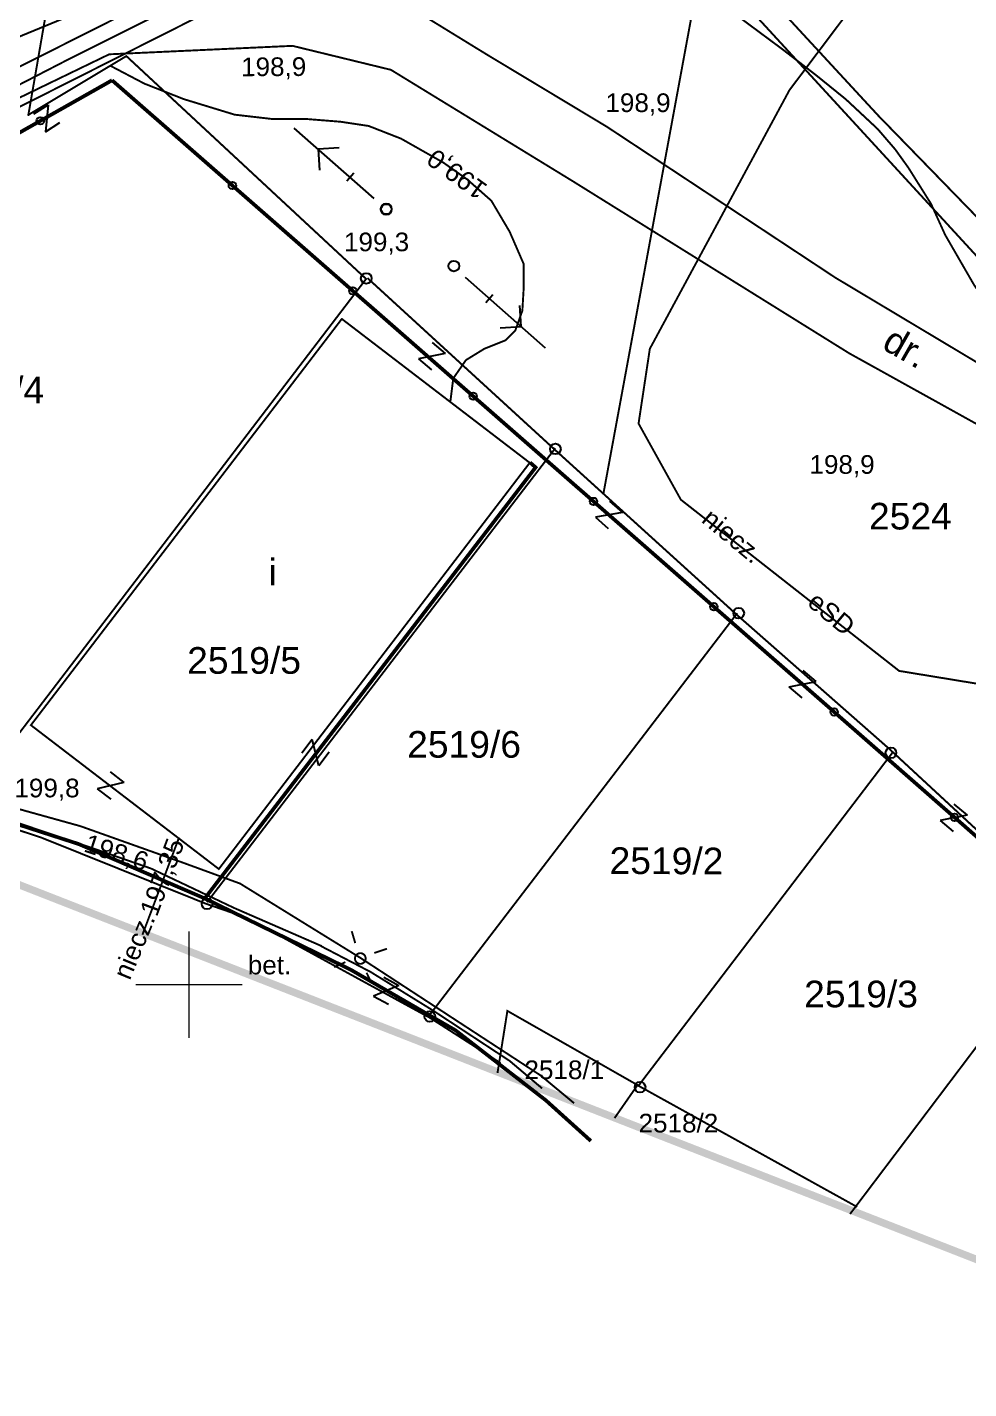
# Model space of a CAD drawing. Extents: x 7572697 to 7573818, y 5546684 to 5547005.
# Drawn here: x 7572742.4 to 7572786.6, y 5546881 to 5546944.9 of the extents above; entities that cross this region are included whole.
import ezdxf
from ezdxf.enums import TextEntityAlignment as Align

# ---------------------------------------------------------------- set-up
doc = ezdxf.new("R2010")
doc.units = 0
doc.header["$MEASUREMENT"] = 0
doc.linetypes.add('1', pattern=[2, 1, -1])
doc.linetypes.add('901', pattern=[0])
doc.styles.add('STYL_ARIAL', font='Arial', dxfattribs={"oblique": 0.1})

# ---------------------------------------------------------------- blocks, each defined once
blk = doc.blocks.new('202')
at = {"color": 0}
blk.add_circle((0, 0), 0.25, dxfattribs=at)
blk.add_circle((0, 0), 0.25, dxfattribs=at)
blk = doc.blocks.new('510')
at = {"color": 0}
blk.add_circle((0, 0), 0.25, dxfattribs=at)
blk.add_circle((0, 0), 0.25, dxfattribs=at)
blk = doc.blocks.new('517')
at = {"color": 0}
for p, q in [((4.25, 0), (3.55, 0.7)), ((0.75, 0), (5.75, 0)), ((2.25, -0.25), (2.25, 0.25)), ((3.55, -0.7), (4.25, 0))]:
    blk.add_line(p, q, dxfattribs=at)
blk = doc.blocks.new('991')
at = {"color": 0}
for p, q in [((-0.4, 0.5), (0.4, 0.5)), ((0.4, 0.5), (-0.4, -0.5)), ((-0.4, -0.5), (0.4, -0.5))]:
    blk.add_line(p, q, dxfattribs=at)

msp = doc.modelspace()

# ---------------------------------------------------------------- linework, layer by layer
at = {"color": 6, "const_width": 0.35}
msp.add_lwpolyline([(7572705, 5547005), (7572708, 5546918), (7572800, 5546882)], dxfattribs=at)
at = {"color": 0}
for points, const_width in [([(7572769.4365, 5546922.988), (7572774.3313, 5546949.5125), (7572777.1094, 5546964.8186), (7572779.4907, 5546978.0478), (7572781.1443, 5546986.9907)], 0.09), ([(7572800.2472, 5546920.1172), (7572793.368, 5546927.3932), (7572787.2165, 5546933.8755), (7572776.8448, 5546945.16), (7572761.8959, 5546961.3922), (7572752.9662, 5546971.0495), (7572746.3516, 5546978.2197), (7572739.6841, 5546959.2623), (7572729.8945, 5546930.9254), (7572722.8169, 5546912.312)], 0.09), ([(7572742.463, 5546940.7452), (7572745.175, 5546956.4218)], 0.09), ([(7572742.4358, 5546940.7679), (7572747.066, 5546943.546), (7572758.3108, 5546933.095), (7572739.1947, 5546908.0654)], 0.09), ([(7572768.4394, 5546941.0523), (7572768.4386, 5546941.0534), (7572768.4378, 5546941.0546), (7572768.4371, 5546941.0558), (7572768.4364, 5546941.057), (7572768.4358, 5546941.0582), (7572768.4352, 5546941.0595), (7572768.4346, 5546941.0608), (7572768.4341, 5546941.0621), (7572768.4337, 5546941.0634), (7572768.4332, 5546941.0647), (7572768.4329, 5546941.0661), (7572768.4326, 5546941.0674), (7572768.4323, 5546941.0688), (7572768.4321, 5546941.0702), (7572768.4319, 5546941.0716), (7572768.4318, 5546941.073), (7572768.4317, 5546941.0744), (7572768.4316, 5546941.0757), (7572768.4317, 5546941.0771), (7572768.4317, 5546941.0785), (7572768.4319, 5546941.0799), (7572768.432, 5546941.0813), (7572768.4322, 5546941.0827), (7572768.4325, 5546941.0841), (7572768.4328, 5546941.0854), (7572768.4332, 5546941.0868), (7572768.4336, 5546941.0881), (7572768.434, 5546941.0894), (7572768.4345, 5546941.0907), (7572768.435, 5546941.092), (7572768.4356, 5546941.0933), (7572768.4363, 5546941.0945), (7572768.4369, 5546941.0958), (7572768.4376, 5546941.097), (7572768.4384, 5546941.0981), (7572768.4392, 5546941.0993), (7572768.44, 5546941.1004), (7572768.4409, 5546941.1015), (7572768.4418, 5546941.1026), (7572768.4428, 5546941.1036), (7572768.4437, 5546941.1046), (7572768.4448, 5546941.1055), (7572768.4458, 5546941.1064), (7572768.4469, 5546941.1073), (7572768.448, 5546941.1082), (7572768.4492, 5546941.109), (7572768.4503, 5546941.1097), (7572768.4515, 5546941.1105), (7572768.4527, 5546941.1111), (7572768.454, 5546941.1118), (7572768.4552, 5546941.1124), (7572768.4565, 5546941.1129), (7572768.4578, 5546941.1134), (7572768.4591, 5546941.1139), (7572768.4605, 5546941.1143), (7572768.4618, 5546941.1147), (7572768.4632, 5546941.115), (7572768.4645, 5546941.1153), (7572768.4659, 5546941.1155), (7572768.4673, 5546941.1157), (7572768.4687, 5546941.1158), (7572768.4701, 5546941.1159), (7572768.4715, 5546941.1159), (7572768.4729, 5546941.1159), (7572768.4743, 5546941.1158), (7572768.4757, 5546941.1157), (7572768.4771, 5546941.1155), (7572768.4784, 5546941.1153), (7572768.4798, 5546941.1151), (7572768.4812, 5546941.1148), (7572768.4825, 5546941.1144), (7572768.4839, 5546941.114), (7572768.4852, 5546941.1135), (7572768.4865, 5546941.113), (7572768.4878, 5546941.1125), (7572768.489, 5546941.1119), (7572768.4903, 5546941.1113), (7572768.4915, 5546941.1106), (7572768.4927, 5546941.1099), (7572768.4939, 5546941.1092), (7572768.495, 5546941.1084), (7572768.4962, 5546941.1075), (7572768.4972, 5546941.1066), (7572768.4983, 5546941.1057), (7572768.4993, 5546941.1048), (7572768.5003, 5546941.1038), (7572768.5013, 5546941.1028), (7572768.5022, 5546941.1017), (7572768.5031, 5546941.1007), (7572768.5039, 5546941.0995), (7572768.5047, 5546941.0984), (7572768.5055, 5546941.0972), (7572768.5062, 5546941.096), (7572768.5069, 5546941.0948), (7572768.5075, 5546941.0936), (7572768.5081, 5546941.0923), (7572768.5087, 5546941.091), (7572768.5092, 5546941.0897), (7572768.5096, 5546941.0884), (7572768.5101, 5546941.0871), (7572768.5104, 5546941.0857), (7572768.5107, 5546941.0844), (7572768.511, 5546941.083), (7572768.5112, 5546941.0816), (7572768.5114, 5546941.0802), (7572768.5115, 5546941.0788), (7572768.5116, 5546941.0775), (7572768.5116, 5546941.0761), (7572768.5116, 5546941.0747), (7572768.5116, 5546941.0733), (7572768.5114, 5546941.0719), (7572768.5113, 5546941.0705), (7572768.5111, 5546941.0691), (7572768.5108, 5546941.0677), (7572768.5105, 5546941.0664), (7572768.5101, 5546941.065), (7572768.5097, 5546941.0637), (7572768.5093, 5546941.0624), (7572768.5088, 5546941.0611), (7572768.5083, 5546941.0598), (7572768.5077, 5546941.0585), (7572768.507, 5546941.0573), (7572768.5064, 5546941.056), (7572768.5057, 5546941.0548), (7572768.5049, 5546941.0537), (7572768.5041, 5546941.0525), (7572768.5033, 5546941.0514), (7572768.5024, 5546941.0503), (7572768.5015, 5546941.0493), (7572768.5005, 5546941.0482), (7572768.4995, 5546941.0472), (7572768.4985, 5546941.0463), (7572768.4975, 5546941.0454), (7572768.4964, 5546941.0445), (7572768.4953, 5546941.0436), (7572768.4941, 5546941.0428), (7572768.493, 5546941.0421), (7572768.4918, 5546941.0413), (7572768.4906, 5546941.0407), (7572768.4893, 5546941.04), (7572768.4881, 5546941.0394), (7572768.4868, 5546941.0389), (7572768.4855, 5546941.0384), (7572768.4842, 5546941.0379), (7572768.4828, 5546941.0375), (7572768.4815, 5546941.0371), (7572768.4801, 5546941.0368), (7572768.4787, 5546941.0365), (7572768.4774, 5546941.0363), (7572768.476, 5546941.0361), (7572768.4746, 5546941.036), (7572768.4732, 5546941.0359), (7572768.4718, 5546941.0359), (7572768.4704, 5546941.0359), (7572768.469, 5546941.036), (7572768.4676, 5546941.0361), (7572768.4662, 5546941.0363), (7572768.4649, 5546941.0365), (7572768.4635, 5546941.0367), (7572768.4621, 5546941.0371), (7572768.4608, 5546941.0374), (7572768.4594, 5546941.0378), (7572768.4581, 5546941.0383), (7572768.4568, 5546941.0388), (7572768.4555, 5546941.0393), (7572768.4543, 5546941.0399), (7572768.453, 5546941.0405), (7572768.4518, 5546941.0412), (7572768.4506, 5546941.0419), (7572768.4494, 5546941.0427), (7572768.4483, 5546941.0435), (7572768.4471, 5546941.0443), (7572768.4461, 5546941.0452), (7572768.445, 5546941.0461), (7572768.444, 5546941.047), (7572768.443, 5546941.048), (7572768.442, 5546941.049), (7572768.4411, 5546941.0501), (7572768.4394, 5546941.0523)], 0.09), ([(7572758.3769, 5546933.1347), (7572767.1875, 5546925.0649), (7572775.7203, 5546917.3259), (7572782.8641, 5546911.042), (7572791.3969, 5546903.1442), (7572815.6592, 5546880.9192)], 0.09), ([(7572757.187, 5546931.2384), (7572742.5883, 5546912.1666), (7572751.4033, 5546905.4192), (7572765.9874, 5546924.4719), (7572757.1541, 5546931.2334)], 0.09), ([(7572767.1875, 5546925.1575), (7572750.8495, 5546903.8586)], 0.09), ([(7572765.9977, 5546924.4865), (7572766.2623, 5546924.255), (7572750.7246, 5546904.0143)], 0.175), ([(7572779.2954, 5546923.1062), (7572779.2948, 5546923.107), (7572779.2942, 5546923.1079), (7572779.2936, 5546923.1088), (7572779.2931, 5546923.1097), (7572779.2927, 5546923.1107), (7572779.2922, 5546923.1116), (7572779.2918, 5546923.1126), (7572779.2914, 5546923.1135), (7572779.2911, 5546923.1145), (7572779.2908, 5546923.1155), (7572779.2905, 5546923.1165), (7572779.2903, 5546923.1176), (7572779.29, 5546923.1186), (7572779.2899, 5546923.1196), (7572779.2897, 5546923.1207), (7572779.2897, 5546923.1217), (7572779.2896, 5546923.1227), (7572779.2896, 5546923.1238), (7572779.2896, 5546923.1248), (7572779.2896, 5546923.1259), (7572779.2897, 5546923.1269), (7572779.2898, 5546923.128), (7572779.29, 5546923.129), (7572779.2902, 5546923.13), (7572779.2904, 5546923.1311), (7572779.2907, 5546923.1321), (7572779.291, 5546923.1331), (7572779.2913, 5546923.1341), (7572779.2917, 5546923.135), (7572779.2921, 5546923.136), (7572779.2926, 5546923.137), (7572779.293, 5546923.1379), (7572779.2935, 5546923.1388), (7572779.2941, 5546923.1397), (7572779.2946, 5546923.1406), (7572779.2952, 5546923.1414), (7572779.2959, 5546923.1423), (7572779.2965, 5546923.1431), (7572779.2972, 5546923.1439), (7572779.2979, 5546923.1447), (7572779.2986, 5546923.1454), (7572779.2994, 5546923.1461), (7572779.3002, 5546923.1468), (7572779.301, 5546923.1475), (7572779.3018, 5546923.1481), (7572779.3027, 5546923.1487), (7572779.3036, 5546923.1493), (7572779.3045, 5546923.1498), (7572779.3054, 5546923.1503), (7572779.3063, 5546923.1508), (7572779.3073, 5546923.1513), (7572779.3082, 5546923.1517), (7572779.3092, 5546923.1521), (7572779.3102, 5546923.1524), (7572779.3112, 5546923.1527), (7572779.3122, 5546923.153), (7572779.3132, 5546923.1532), (7572779.3142, 5546923.1534), (7572779.3153, 5546923.1536), (7572779.3163, 5546923.1537), (7572779.3174, 5546923.1538), (7572779.3184, 5546923.1539), (7572779.3195, 5546923.1539), (7572779.3205, 5546923.1539), (7572779.3215, 5546923.1538), (7572779.3226, 5546923.1538), (7572779.3236, 5546923.1536), (7572779.3247, 5546923.1535), (7572779.3257, 5546923.1533), (7572779.3267, 5546923.153), (7572779.3277, 5546923.1528), (7572779.3287, 5546923.1525), (7572779.3297, 5546923.1521), (7572779.3307, 5546923.1518), (7572779.3317, 5546923.1514), (7572779.3326, 5546923.1509), (7572779.3336, 5546923.1505), (7572779.3345, 5546923.1499), (7572779.3354, 5546923.1494), (7572779.3363, 5546923.1488), (7572779.3371, 5546923.1482), (7572779.338, 5546923.1476), (7572779.3388, 5546923.147), (7572779.3396, 5546923.1463), (7572779.3403, 5546923.1456), (7572779.3411, 5546923.1448), (7572779.3418, 5546923.1441), (7572779.3425, 5546923.1433), (7572779.3431, 5546923.1425), (7572779.3438, 5546923.1416), (7572779.3444, 5546923.1408), (7572779.345, 5546923.1399), (7572779.3455, 5546923.139), (7572779.346, 5546923.1381), (7572779.3465, 5546923.1372), (7572779.3469, 5546923.1362), (7572779.3473, 5546923.1353), (7572779.3477, 5546923.1343), (7572779.3481, 5546923.1333), (7572779.3484, 5546923.1323), (7572779.3487, 5546923.1313), (7572779.3489, 5546923.1303), (7572779.3491, 5546923.1292), (7572779.3493, 5546923.1282), (7572779.3494, 5546923.1272), (7572779.3495, 5546923.1261), (7572779.3495, 5546923.1251), (7572779.3496, 5546923.124), (7572779.3496, 5546923.123), (7572779.3495, 5546923.1219), (7572779.3494, 5546923.1209), (7572779.3493, 5546923.1198), (7572779.3491, 5546923.1188), (7572779.3489, 5546923.1178), (7572779.3487, 5546923.1168), (7572779.3484, 5546923.1158), (7572779.3481, 5546923.1147), (7572779.3478, 5546923.1138), (7572779.3474, 5546923.1128), (7572779.347, 5546923.1118), (7572779.3466, 5546923.1109), (7572779.3461, 5546923.1099), (7572779.3456, 5546923.109), (7572779.3451, 5546923.1081), (7572779.3445, 5546923.1072), (7572779.3439, 5546923.1064), (7572779.3433, 5546923.1055), (7572779.3426, 5546923.1047), (7572779.3419, 5546923.1039), (7572779.3412, 5546923.1032), (7572779.3405, 5546923.1024), (7572779.3397, 5546923.1017), (7572779.3389, 5546923.101), (7572779.3381, 5546923.1003), (7572779.3373, 5546923.0997), (7572779.3364, 5546923.0991), (7572779.3356, 5546923.0985), (7572779.3347, 5546923.098), (7572779.3338, 5546923.0975), (7572779.3328, 5546923.097), (7572779.3319, 5546923.0966), (7572779.3309, 5546923.0961), (7572779.3299, 5546923.0958), (7572779.329, 5546923.0954), (7572779.328, 5546923.0951), (7572779.3269, 5546923.0948), (7572779.3259, 5546923.0946), (7572779.3249, 5546923.0944), (7572779.3239, 5546923.0942), (7572779.3228, 5546923.0941), (7572779.3218, 5546923.094), (7572779.3207, 5546923.0939), (7572779.3197, 5546923.0939), (7572779.3186, 5546923.0939), (7572779.3176, 5546923.094), (7572779.3166, 5546923.0941), (7572779.3155, 5546923.0942), (7572779.3145, 5546923.0943), (7572779.3134, 5546923.0945), (7572779.3124, 5546923.0948), (7572779.3114, 5546923.095), (7572779.3104, 5546923.0953), (7572779.3094, 5546923.0957), (7572779.3084, 5546923.0961), (7572779.3075, 5546923.0965), (7572779.3065, 5546923.0969), (7572779.3056, 5546923.0974), (7572779.3047, 5546923.0979), (7572779.3038, 5546923.0984), (7572779.3029, 5546923.099), (7572779.302, 5546923.0996), (7572779.3012, 5546923.1002), (7572779.3004, 5546923.1009), (7572779.2996, 5546923.1015), (7572779.2988, 5546923.1022), (7572779.2981, 5546923.103), (7572779.2974, 5546923.1037), (7572779.2967, 5546923.1045), (7572779.2954, 5546923.1062)], 0.09), ([(7572775.7203, 5546917.4185), (7572761.2344, 5546898.5008)], 0.09), ([(7572755.9789, 5546915.9558), (7572755.9783, 5546915.9567), (7572755.9778, 5546915.9575), (7572755.9772, 5546915.9584), (7572755.9767, 5546915.9594), (7572755.9762, 5546915.9603), (7572755.9758, 5546915.9612), (7572755.9754, 5546915.9622), (7572755.975, 5546915.9632), (7572755.9747, 5546915.9642), (7572755.9743, 5546915.9652), (7572755.9741, 5546915.9662), (7572755.9738, 5546915.9672), (7572755.9736, 5546915.9682), (7572755.9735, 5546915.9692), (7572755.9733, 5546915.9703), (7572755.9732, 5546915.9713), (7572755.9732, 5546915.9724), (7572755.9731, 5546915.9734), (7572755.9732, 5546915.9745), (7572755.9732, 5546915.9755), (7572755.9733, 5546915.9766), (7572755.9734, 5546915.9776), (7572755.9736, 5546915.9786), (7572755.9738, 5546915.9797), (7572755.974, 5546915.9807), (7572755.9743, 5546915.9817), (7572755.9746, 5546915.9827), (7572755.9749, 5546915.9837), (7572755.9753, 5546915.9847), (7572755.9757, 5546915.9856), (7572755.9761, 5546915.9866), (7572755.9766, 5546915.9875), (7572755.9771, 5546915.9884), (7572755.9776, 5546915.9893), (7572755.9782, 5546915.9902), (7572755.9788, 5546915.9911), (7572755.9794, 5546915.9919), (7572755.9801, 5546915.9927), (7572755.9808, 5546915.9935), (7572755.9815, 5546915.9943), (7572755.9822, 5546915.995), (7572755.983, 5546915.9958), (7572755.9838, 5546915.9964), (7572755.9846, 5546915.9971), (7572755.9854, 5546915.9977), (7572755.9863, 5546915.9983), (7572755.9872, 5546915.9989), (7572755.988, 5546915.9995), (7572755.989, 5546916), (7572755.9899, 5546916.0005), (7572755.9908, 5546916.0009), (7572755.9918, 5546916.0013), (7572755.9928, 5546916.0017), (7572755.9938, 5546916.002), (7572755.9948, 5546916.0023), (7572755.9958, 5546916.0026), (7572755.9968, 5546916.0029), (7572755.9978, 5546916.0031), (7572755.9989, 5546916.0032), (7572755.9999, 5546916.0034), (7572756.0009, 5546916.0035), (7572756.002, 5546916.0035), (7572756.003, 5546916.0035), (7572756.0041, 5546916.0035), (7572756.0051, 5546916.0035), (7572756.0062, 5546916.0034), (7572756.0072, 5546916.0033), (7572756.0082, 5546916.0031), (7572756.0093, 5546916.0029), (7572756.0103, 5546916.0027), (7572756.0113, 5546916.0024), (7572756.0123, 5546916.0021), (7572756.0133, 5546916.0018), (7572756.0143, 5546916.0014), (7572756.0152, 5546916.001), (7572756.0162, 5546916.0006), (7572756.0171, 5546916.0001), (7572756.018, 5546915.9996), (7572756.0189, 5546915.999), (7572756.0198, 5546915.9985), (7572756.0207, 5546915.9979), (7572756.0215, 5546915.9973), (7572756.0223, 5546915.9966), (7572756.0231, 5546915.9959), (7572756.0239, 5546915.9952), (7572756.0246, 5546915.9945), (7572756.0254, 5546915.9937), (7572756.0261, 5546915.9929), (7572756.0267, 5546915.9921), (7572756.0273, 5546915.9913), (7572756.028, 5546915.9904), (7572756.0285, 5546915.9895), (7572756.0291, 5546915.9886), (7572756.0296, 5546915.9877), (7572756.0301, 5546915.9868), (7572756.0305, 5546915.9858), (7572756.0309, 5546915.9849), (7572756.0313, 5546915.9839), (7572756.0316, 5546915.9829), (7572756.032, 5546915.9819), (7572756.0322, 5546915.9809), (7572756.0325, 5546915.9799), (7572756.0327, 5546915.9789), (7572756.0328, 5546915.9778), (7572756.033, 5546915.9768), (7572756.0331, 5546915.9757), (7572756.0331, 5546915.9747), (7572756.0331, 5546915.9737), (7572756.0331, 5546915.9726), (7572756.0331, 5546915.9716), (7572756.033, 5546915.9705), (7572756.0329, 5546915.9695), (7572756.0327, 5546915.9684), (7572756.0325, 5546915.9674), (7572756.0323, 5546915.9664), (7572756.032, 5546915.9654), (7572756.0317, 5546915.9644), (7572756.0314, 5546915.9634), (7572756.031, 5546915.9624), (7572756.0306, 5546915.9614), (7572756.0302, 5546915.9605), (7572756.0297, 5546915.9596), (7572756.0292, 5546915.9586), (7572756.0287, 5546915.9577), (7572756.0281, 5546915.9569), (7572756.0275, 5546915.956), (7572756.0269, 5546915.9552), (7572756.0262, 5546915.9543), (7572756.0255, 5546915.9536), (7572756.0248, 5546915.9528), (7572756.0241, 5546915.952), (7572756.0233, 5546915.9513), (7572756.0225, 5546915.9506), (7572756.0217, 5546915.95), (7572756.0209, 5546915.9493), (7572756.02, 5546915.9487), (7572756.0191, 5546915.9482), (7572756.0182, 5546915.9476), (7572756.0173, 5546915.9471), (7572756.0164, 5546915.9466), (7572756.0155, 5546915.9462), (7572756.0145, 5546915.9458), (7572756.0135, 5546915.9454), (7572756.0125, 5546915.945), (7572756.0115, 5546915.9447), (7572756.0105, 5546915.9445), (7572756.0095, 5546915.9442), (7572756.0085, 5546915.944), (7572756.0074, 5546915.9438), (7572756.0064, 5546915.9437), (7572756.0054, 5546915.9436), (7572756.0043, 5546915.9436), (7572756.0033, 5546915.9435), (7572756.0022, 5546915.9436), (7572756.0012, 5546915.9436), (7572756.0001, 5546915.9437), (7572755.9991, 5546915.9438), (7572755.9981, 5546915.944), (7572755.997, 5546915.9442), (7572755.996, 5546915.9444), (7572755.995, 5546915.9447), (7572755.994, 5546915.945), (7572755.993, 5546915.9453), (7572755.992, 5546915.9457), (7572755.9911, 5546915.9461), (7572755.9901, 5546915.9465), (7572755.9892, 5546915.947), (7572755.9882, 5546915.9475), (7572755.9873, 5546915.948), (7572755.9865, 5546915.9486), (7572755.9856, 5546915.9492), (7572755.9848, 5546915.9498), (7572755.984, 5546915.9505), (7572755.9832, 5546915.9512), (7572755.9824, 5546915.9519), (7572755.9816, 5546915.9526), (7572755.9809, 5546915.9534), (7572755.9802, 5546915.9542), (7572755.9789, 5546915.9558)], 0.09), ([(7572723.1477, 5546913.0529), (7572735.3185, 5546909.2164), (7572739.2211, 5546908.1581), (7572743.0576, 5546906.9013), (7572750.7966, 5546903.7925), (7572752.7149, 5546903.131), (7572761.3138, 5546898.4347), (7572764.6211, 5546896.318)], 0.09), ([(7572722.581, 5546912.667), (7572739.683, 5546908.255), (7572744.829, 5546906.591), (7572750.723, 5546904.049), (7572757.583, 5546900.701), (7572762.511, 5546897.849), (7572766.738, 5546894.575), (7572768.852, 5546892.667)], 0.175), ([(7572782.9964, 5546910.8701), (7572771.0902, 5546895.2597), (7572764.9386, 5546898.7654), (7572764.4756, 5546895.855)], 0.09), ([(7572791.463, 5546903.0648), (7572781.012, 5546889.2403)], 0.09), ([(7572757.6369, 5546902.5062), (7572757.8023, 5546901.944)], 0.09), ([(7572757.8387, 5546901.0753), (7572757.8337, 5546901.0824), (7572757.8289, 5546901.0897), (7572757.8244, 5546901.0972), (7572757.8201, 5546901.1048), (7572757.8161, 5546901.1125), (7572757.8124, 5546901.1204), (7572757.809, 5546901.1284), (7572757.8058, 5546901.1366), (7572757.8029, 5546901.1448), (7572757.8003, 5546901.1532), (7572757.7981, 5546901.1616), (7572757.7961, 5546901.1701), (7572757.7944, 5546901.1786), (7572757.793, 5546901.1872), (7572757.7919, 5546901.1959), (7572757.7911, 5546901.2046), (7572757.7906, 5546901.2133), (7572757.7904, 5546901.222), (7572757.7905, 5546901.2307), (7572757.7909, 5546901.2395), (7572757.7917, 5546901.2482), (7572757.7927, 5546901.2568), (7572757.794, 5546901.2654), (7572757.7957, 5546901.274), (7572757.7976, 5546901.2825), (7572757.7998, 5546901.291), (7572757.8023, 5546901.2993), (7572757.8051, 5546901.3076), (7572757.8082, 5546901.3157), (7572757.8116, 5546901.3238), (7572757.8153, 5546901.3317), (7572757.8192, 5546901.3395), (7572757.8234, 5546901.3472), (7572757.8279, 5546901.3546), (7572757.8326, 5546901.362), (7572757.8376, 5546901.3692), (7572757.8428, 5546901.3761), (7572757.8483, 5546901.3829), (7572757.854, 5546901.3896), (7572757.8599, 5546901.396), (7572757.866, 5546901.4022), (7572757.8724, 5546901.4081), (7572757.879, 5546901.4139), (7572757.8857, 5546901.4194), (7572757.8927, 5546901.4247), (7572757.8998, 5546901.4297), (7572757.9071, 5546901.4345), (7572757.9146, 5546901.439), (7572757.9222, 5546901.4433), (7572757.9299, 5546901.4473), (7572757.9378, 5546901.451), (7572757.9458, 5546901.4544), (7572757.954, 5546901.4576), (7572757.9622, 5546901.4605), (7572757.9706, 5546901.463), (7572757.979, 5546901.4653), (7572757.9875, 5546901.4673), (7572757.996, 5546901.469), (7572758.0046, 5546901.4704), (7572758.0133, 5546901.4715), (7572758.022, 5546901.4723), (7572758.0307, 5546901.4728), (7572758.0394, 5546901.473), (7572758.0481, 5546901.4729), (7572758.0569, 5546901.4724), (7572758.0656, 5546901.4717), (7572758.0742, 5546901.4707), (7572758.0828, 5546901.4694), (7572758.0914, 5546901.4677), (7572758.0999, 5546901.4658), (7572758.1084, 5546901.4636), (7572758.1167, 5546901.4611), (7572758.125, 5546901.4582), (7572758.1331, 5546901.4551), (7572758.1412, 5546901.4518), (7572758.1491, 5546901.4481), (7572758.1569, 5546901.4442), (7572758.1646, 5546901.44), (7572758.172, 5546901.4355), (7572758.1794, 5546901.4308), (7572758.1866, 5546901.4258), (7572758.1935, 5546901.4206), (7572758.2003, 5546901.4151), (7572758.207, 5546901.4094), (7572758.2134, 5546901.4035), (7572758.2196, 5546901.3974), (7572758.2255, 5546901.391), (7572758.2313, 5546901.3844), (7572758.2368, 5546901.3777), (7572758.2421, 5546901.3707), (7572758.2471, 5546901.3636), (7572758.2519, 5546901.3563), (7572758.2564, 5546901.3488), (7572758.2607, 5546901.3412), (7572758.2647, 5546901.3335), (7572758.2684, 5546901.3256), (7572758.2718, 5546901.3175), (7572758.275, 5546901.3094), (7572758.2779, 5546901.3012), (7572758.2804, 5546901.2928), (7572758.2827, 5546901.2844), (7572758.2847, 5546901.2759), (7572758.2864, 5546901.2674), (7572758.2878, 5546901.2587), (7572758.2889, 5546901.2501), (7572758.2897, 5546901.2414), (7572758.2902, 5546901.2327), (7572758.2904, 5546901.224), (7572758.2903, 5546901.2152), (7572758.2898, 5546901.2065), (7572758.2891, 5546901.1978), (7572758.2881, 5546901.1892), (7572758.2868, 5546901.1805), (7572758.2851, 5546901.172), (7572758.2832, 5546901.1635), (7572758.281, 5546901.155), (7572758.2785, 5546901.1467), (7572758.2756, 5546901.1384), (7572758.2725, 5546901.1302), (7572758.2692, 5546901.1222), (7572758.2655, 5546901.1143), (7572758.2616, 5546901.1065), (7572758.2574, 5546901.0988), (7572758.2529, 5546901.0913), (7572758.2482, 5546901.084), (7572758.2432, 5546901.0768), (7572758.238, 5546901.0698), (7572758.2325, 5546901.063), (7572758.2268, 5546901.0564), (7572758.2209, 5546901.05), (7572758.2148, 5546901.0438), (7572758.2084, 5546901.0379), (7572758.2018, 5546901.0321), (7572758.1951, 5546901.0266), (7572758.1881, 5546901.0213), (7572758.181, 5546901.0163), (7572758.1737, 5546901.0115), (7572758.1662, 5546901.007), (7572758.1586, 5546901.0027), (7572758.1509, 5546900.9987), (7572758.143, 5546900.995), (7572758.1349, 5546900.9916), (7572758.1268, 5546900.9884), (7572758.1186, 5546900.9855), (7572758.1102, 5546900.9829), (7572758.1018, 5546900.9807), (7572758.0933, 5546900.9787), (7572758.0848, 5546900.977), (7572758.0761, 5546900.9756), (7572758.0675, 5546900.9745), (7572758.0588, 5546900.9737), (7572758.0501, 5546900.9732), (7572758.0414, 5546900.973), (7572758.0326, 5546900.9731), (7572758.0239, 5546900.9735), (7572758.0152, 5546900.9743), (7572758.0066, 5546900.9753), (7572757.9979, 5546900.9766), (7572757.9894, 5546900.9783), (7572757.9809, 5546900.9802), (7572757.9724, 5546900.9824), (7572757.9641, 5546900.9849), (7572757.9558, 5546900.9877), (7572757.9476, 5546900.9908), (7572757.9396, 5546900.9942), (7572757.9317, 5546900.9979), (7572757.9239, 5546901.0018), (7572757.9162, 5546901.006), (7572757.9087, 5546901.0105), (7572757.9014, 5546901.0152), (7572757.8942, 5546901.0202), (7572757.8872, 5546901.0254), (7572757.8804, 5546901.0309), (7572757.8738, 5546901.0366), (7572757.8674, 5546901.0425), (7572757.8612, 5546901.0486), (7572757.8553, 5546901.055), (7572757.8495, 5546901.0616), (7572757.8387, 5546901.0753)], 0.09), ([(7572759.2905, 5546901.6794), (7572758.6952, 5546901.481)], 0.09), ([(7572757.3392, 5546901.051), (7572756.81, 5546900.8195)], 0.09), ([(7572757.967, 5546901.1934), (7572757.966, 5546901.1949), (7572757.965, 5546901.1963), (7572757.9641, 5546901.1978), (7572757.9633, 5546901.1993), (7572757.9625, 5546901.2009), (7572757.9617, 5546901.2025), (7572757.961, 5546901.2041), (7572757.9604, 5546901.2057), (7572757.9598, 5546901.2074), (7572757.9593, 5546901.209), (7572757.9589, 5546901.2107), (7572757.9585, 5546901.2124), (7572757.9581, 5546901.2141), (7572757.9578, 5546901.2158), (7572757.9576, 5546901.2176), (7572757.9575, 5546901.2193), (7572757.9574, 5546901.2211), (7572757.9573, 5546901.2228), (7572757.9573, 5546901.2245), (7572757.9574, 5546901.2263), (7572757.9576, 5546901.228), (7572757.9578, 5546901.2298), (7572757.958, 5546901.2315), (7572757.9584, 5546901.2332), (7572757.9588, 5546901.2349), (7572757.9592, 5546901.2366), (7572757.9597, 5546901.2383), (7572757.9603, 5546901.2399), (7572757.9609, 5546901.2415), (7572757.9616, 5546901.2432), (7572757.9623, 5546901.2447), (7572757.9631, 5546901.2463), (7572757.9639, 5546901.2478), (7572757.9648, 5546901.2493), (7572757.9658, 5546901.2508), (7572757.9668, 5546901.2522), (7572757.9678, 5546901.2536), (7572757.9689, 5546901.255), (7572757.97, 5546901.2563), (7572757.9712, 5546901.2576), (7572757.9724, 5546901.2588), (7572757.9737, 5546901.26), (7572757.975, 5546901.2612), (7572757.9764, 5546901.2623), (7572757.9778, 5546901.2633), (7572757.9792, 5546901.2643), (7572757.9807, 5546901.2653), (7572757.9822, 5546901.2662), (7572757.9837, 5546901.267), (7572757.9852, 5546901.2678), (7572757.9868, 5546901.2686), (7572757.9884, 5546901.2693), (7572757.99, 5546901.2699), (7572757.9917, 5546901.2705), (7572757.9933, 5546901.271), (7572757.995, 5546901.2715), (7572757.9967, 5546901.2719), (7572757.9984, 5546901.2722), (7572758.0002, 5546901.2725), (7572758.0019, 5546901.2727), (7572758.0036, 5546901.2729), (7572758.0054, 5546901.273), (7572758.0071, 5546901.273), (7572758.0089, 5546901.273), (7572758.0106, 5546901.2729), (7572758.0124, 5546901.2727), (7572758.0141, 5546901.2725), (7572758.0158, 5546901.2723), (7572758.0175, 5546901.2719), (7572758.0192, 5546901.2716), (7572758.0209, 5546901.2711), (7572758.0226, 5546901.2706), (7572758.0242, 5546901.27), (7572758.0259, 5546901.2694), (7572758.0275, 5546901.2687), (7572758.0291, 5546901.268), (7572758.0306, 5546901.2672), (7572758.0321, 5546901.2664), (7572758.0336, 5546901.2655), (7572758.0351, 5546901.2646), (7572758.0366, 5546901.2636), (7572758.0379, 5546901.2625), (7572758.0393, 5546901.2614), (7572758.0406, 5546901.2603), (7572758.0419, 5546901.2591), (7572758.0432, 5546901.2579), (7572758.0443, 5546901.2566), (7572758.0455, 5546901.2553), (7572758.0466, 5546901.2539), (7572758.0477, 5546901.2525), (7572758.0487, 5546901.2511), (7572758.0496, 5546901.2497), (7572758.0505, 5546901.2482), (7572758.0514, 5546901.2466), (7572758.0522, 5546901.2451), (7572758.0529, 5546901.2435), (7572758.0536, 5546901.2419), (7572758.0542, 5546901.2403), (7572758.0548, 5546901.2386), (7572758.0553, 5546901.237), (7572758.0558, 5546901.2353), (7572758.0562, 5546901.2336), (7572758.0565, 5546901.2319), (7572758.0568, 5546901.2301), (7572758.057, 5546901.2284), (7572758.0572, 5546901.2267), (7572758.0573, 5546901.2249), (7572758.0573, 5546901.2232), (7572758.0573, 5546901.2214), (7572758.0572, 5546901.2197), (7572758.0571, 5546901.218), (7572758.0569, 5546901.2162), (7572758.0566, 5546901.2145), (7572758.0563, 5546901.2128), (7572758.0559, 5546901.2111), (7572758.0554, 5546901.2094), (7572758.0549, 5546901.2077), (7572758.0544, 5546901.2061), (7572758.0537, 5546901.2044), (7572758.0531, 5546901.2028), (7572758.0523, 5546901.2012), (7572758.0516, 5546901.1997), (7572758.0507, 5546901.1982), (7572758.0498, 5546901.1967), (7572758.0489, 5546901.1952), (7572758.0479, 5546901.1938), (7572758.0468, 5546901.1924), (7572758.0457, 5546901.191), (7572758.0446, 5546901.1897), (7572758.0434, 5546901.1884), (7572758.0422, 5546901.1872), (7572758.0409, 5546901.186), (7572758.0396, 5546901.1848), (7572758.0383, 5546901.1837), (7572758.0369, 5546901.1827), (7572758.0354, 5546901.1816), (7572758.034, 5546901.1807), (7572758.0325, 5546901.1798), (7572758.031, 5546901.1789), (7572758.0294, 5546901.1781), (7572758.0278, 5546901.1774), (7572758.0262, 5546901.1767), (7572758.0246, 5546901.1761), (7572758.023, 5546901.1755), (7572758.0213, 5546901.175), (7572758.0196, 5546901.1745), (7572758.0179, 5546901.1741), (7572758.0162, 5546901.1738), (7572758.0145, 5546901.1735), (7572758.0127, 5546901.1733), (7572758.011, 5546901.1731), (7572758.0093, 5546901.173), (7572758.0075, 5546901.173), (7572758.0058, 5546901.173), (7572758.004, 5546901.1731), (7572758.0023, 5546901.1732), (7572758.0006, 5546901.1735), (7572757.9988, 5546901.1737), (7572757.9971, 5546901.174), (7572757.9954, 5546901.1744), (7572757.9937, 5546901.1749), (7572757.9921, 5546901.1754), (7572757.9904, 5546901.1759), (7572757.9888, 5546901.1766), (7572757.9872, 5546901.1772), (7572757.9856, 5546901.178), (7572757.984, 5546901.1788), (7572757.9825, 5546901.1796), (7572757.981, 5546901.1805), (7572757.9795, 5546901.1814), (7572757.9781, 5546901.1824), (7572757.9767, 5546901.1835), (7572757.9753, 5546901.1846), (7572757.974, 5546901.1857), (7572757.9727, 5546901.1869), (7572757.9715, 5546901.1881), (7572757.9703, 5546901.1894), (7572757.9691, 5546901.1907), (7572757.967, 5546901.1934)], 0.09), ([(7572758.3314, 5546900.5549), (7572758.5298, 5546900.158)], 0.09), ([(7572771.024, 5546895.2596), (7572769.9657, 5546893.7382)], 0.09), ([(7572781.3427, 5546889.5711), (7572770.9578, 5546895.3258)], 0.09)]:
    msp.add_lwpolyline(points, dxfattribs=dict(at, const_width=const_width))
at = {"color": 37, "linetype": '1', "const_width": 0.09}
for points in [[(7572731.3497, 5546937.6591), (7572751.1934, 5546947.6471), (7572766.87, 5546955.4523), (7572788.2483, 5546966.2738), (7572799.0962, 5546971.6977), (7572803.7926, 5546974.0128)], [(7572804.507, 5546972.6238), (7572781.4883, 5546961.0483), (7572751.1141, 5546945.7289), (7572732.2097, 5546936.2039), (7572731.0852, 5546937.9237), (7572729.2331, 5546936.2701), (7572731.0852, 5546934.0873), (7572732.9373, 5546935.1456), (7572732.2097, 5546936.2039)], [(7572770.5288, 5546949.8535), (7572771.984, 5546948.2991), (7572774.0345, 5546946.6785), (7572775.7874, 5546945.3887), (7572777.8379, 5546943.8673), (7572779.4254, 5546942.6436), (7572780.8145, 5546941.5191), (7572782.3028, 5546940.1301), (7572783.1296, 5546939.1709)], [(7572783.1296, 5546939.1709), (7572783.7514, 5546938.3044), (7572784.8097, 5546936.6177), (7572785.4712, 5546935.1625), (7572786.8272, 5546932.8143), (7572787.8193, 5546931.3921), (7572789.5061, 5546929.3416), (7572790.6305, 5546928.2833), (7572792.9126, 5546926.6296), (7572794.5001, 5546925.7367), (7572796.0214, 5546924.8768), (7572797.9727, 5546923.6861)]]:
    msp.add_lwpolyline(points, dxfattribs=at)
at = {"color": 37, "const_width": 0.09}
for points in [[(7572719.0202, 5546926.6525), (7572720.8061, 5546927.7108), (7572722.5921, 5546928.5707), (7572730.1988, 5546935.4499), (7572731.191, 5546936.1113), (7572731.8525, 5546936.9448), (7572744.2879, 5546943.3609), (7572755.4004, 5546948.9172), (7572782.7318, 5546962.6358), (7572793.4474, 5546967.9936), (7572799.6122, 5546971.1025)], [(7572762.2671, 5546927.3705), (7572762.3994, 5546928.4288), (7572762.9947, 5546929.2887), (7572763.8546, 5546929.8179), (7572764.8468, 5546930.2148), (7572765.3098, 5546930.6778), (7572765.6405, 5546931.6038), (7572765.7067, 5546932.7283), (7572765.7067, 5546933.7866), (7572765.0452, 5546935.308), (7572764.1853, 5546936.7632), (7572763.0608, 5546937.7554), (7572761.9364, 5546938.5491), (7572759.952, 5546939.6736), (7572758.4306, 5546940.2689), (7572757.1077, 5546940.4674), (7572755.4541, 5546940.5997), (7572753.8666, 5546940.5997), (7572752.1468, 5546940.7981), (7572749.7655, 5546941.5257), (7572747.9135, 5546942.2533), (7572746.326, 5546943.0867)]]:
    msp.add_lwpolyline(points, dxfattribs=at)
at = {"color": 2, "const_width": 0.09}
msp.add_lwpolyline([(7572751.1935, 5546970.6923), (7572769.582, 5546954.0236), (7572772.6777, 5546951.2057), (7572782.3349, 5546940.7547), (7572799.6651, 5546922.935), (7572824.5492, 5546897.2969)], dxfattribs=at)
at = {"color": 1}
for points, const_width in [([(7572803.3569, 5546898.9014), (7572803.9522, 5546902.5394), (7572800.0496, 5546910.4108), (7572799.8512, 5546911.9983), (7572783.3147, 5546914.7103), (7572773.0753, 5546922.7404), (7572771.091, 5546926.3122), (7572771.6201, 5546929.818), (7572778.1686, 5546941.9491), (7572786.0399, 5546952.4002), (7572792.1253, 5546955.2444), (7572801.4519, 5546957.0304)], 0.09), ([(7572721.2294, 5546912.7883), (7572721.7586, 5546914.1112), (7572723.2799, 5546913.3175), (7572727.7778, 5546911.9946), (7572733.0695, 5546910.3409), (7572739.4856, 5546908.4227), (7572744.9757, 5546906.5706), (7572748.2169, 5546905.4461), (7572752.1195, 5546903.594), (7572756.2205, 5546901.8081)], 0.09), ([(7572727.844, 5546912.3253), (7572740.1471, 5546908.7534), (7572744.9096, 5546907.4305), (7572749.7383, 5546905.7107), (7572752.4502, 5546904.7185)], 0.09), ([(7572752.4246, 5546904.7221), (7572758.047, 5546901.2494), (7572766.5137, 5546895.7263), (7572768.0681, 5546894.4364)], 0.09), ([(7572750, 5546897.5), (7572750, 5546902.5)], 0.065), ([(7572756.1817, 5546901.8117), (7572758.5299, 5546900.588), (7572761.4734, 5546898.769), (7572765.0452, 5546896.4208), (7572766.5666, 5546895.131)], 0.09), ([(7572747.5, 5546900), (7572752.5, 5546900)], 0.065)]:
    msp.add_lwpolyline(points, dxfattribs=dict(at, const_width=const_width))
at = {"color": 0, "linetype": '1', "const_width": 0.09}
for points in [[(7572720.6745, 5546935.6652), (7572744.9501, 5546945.6533), (7572748.2574, 5546946.447), (7572751.7631, 5546946.8439), (7572755.5995, 5546947.1085), (7572758.2454, 5546946.5132), (7572760.2297, 5546945.9179), (7572764.0001, 5546943.6027), (7572769.6092, 5546940.2293), (7572780.3248, 5546933.1517), (7572788.3946, 5546928.3231), (7572792.7073, 5546926.1006), (7572803.5553, 5546918.6261), (7572808.6485, 5546914.3266), (7572817.1416, 5546907.077)], [(7572802.2721, 5546916.3506), (7572791.2257, 5546923.9177), (7572780.9731, 5546929.6062), (7572768.0086, 5546937.676), (7572759.4757, 5546942.9015), (7572754.8588, 5546944.026), (7572746.2598, 5546943.6291), (7572732.0385, 5546936.75)]]:
    msp.add_lwpolyline(points, dxfattribs=at)
at = {"color": 0, "linetype": '901', "const_width": 0.175}
for points in [[(7572729.972, 5546933.122), (7572746.3959, 5546942.4114)], [(7572746.3959, 5546942.4114), (7572782.642, 5546910.707), (7572820.7738, 5546877.2978)]]:
    msp.add_lwpolyline(points, dxfattribs=at)
at = {"color": 5, "const_width": 0.09}
msp.add_lwpolyline([(7572749.5398, 5546906.9013), (7572747.82, 5546902.3372)], dxfattribs=at)
at = {"color": 0}
for centre in [(7572743.0283, 5546940.5067), (7572752.0411, 5546937.4736), (7572757.6862, 5546932.5358), (7572763.3314, 5546927.5979), (7572768.9766, 5546922.6601), (7572774.6217, 5546917.7223), (7572780.2669, 5546912.7845), (7572785.9097, 5546907.844)]:
    msp.add_circle(centre, 0.175, dxfattribs=at)

# ---------------------------------------------------------------- block references
for name, p, rotation in [('991', (7572743.34, 5546940.63), 32.96799), ('517', (7572759.26, 5546936.38), 138.74725), ('517', (7572762.4, 5546933.67), 318.57494), ('991', (7572761.39, 5546929.47), 319.68669), ('991', (7572769.7, 5546922.03), 318.42618), ('991', (7572778.79, 5546914.09), 139.49803), ('991', (7572755.94, 5546910.88), 233.12996), ('991', (7572746.32, 5546909.33), 322.59732), ('991', (7572785.87, 5546907.82), 319.81847), ('991', (7572759.25, 5546899.71), 331.39222)]:
    msp.add_blockref(name, p, dxfattribs=dict(at, rotation=rotation))
for name, p in [('510', (7572759.26, 5546936.38)), ('510', (7572759.26, 5546936.35)), ('510', (7572762.43, 5546933.7)), ('202', (7572758.32, 5546933.12)), ('202', (7572767.19, 5546925.12)), ('202', (7572775.79, 5546917.42)), ('202', (7572782.93, 5546910.87)), ('202', (7572750.85, 5546903.79)), ('202', (7572761.3, 5546898.5)), ('202', (7572771.16, 5546895.19))]:
    msp.add_blockref(name, p, dxfattribs=at)

# ---------------------------------------------------------------- texts
at = {"color": 0, "style": 'STYL_ARIAL'}
for s, height, rotation, p in [('198,9', 0.875, 0.2715, (7572752.4455, 5546943.4766)), ('199,0', 0.875, 144.1967, (7572763.5527, 5546936.7554)), ('dr.', 1.25, 330.2551, (7572783.0671, 5546930.9357)), ('niecz.', 0.875, 320.4119, (7572774.5499, 5546922.3997)), ('eSD', 0.875, 320.1944, (7572779.5102, 5546918.4977)), ('198,6', 0.875, 342.0309, (7572745.2862, 5546907.0871)), ('197,35', 0.875, 69.444, (7572747.6751, 5546903.4481)), ('2519/2', 1.25, 359.7476, (7572769.7336, 5546906.4403)), ('niecz.', 0.875, 67.5572, (7572746.4157, 5546900.4979))]:
    msp.add_text(s, height=height, rotation=rotation, dxfattribs=at).set_placement(p, align=Align.TOP_LEFT)
for s, height, p in [('198,9', 0.875, (7572769.5366, 5546941.7965)), ('199,3', 0.875, (7572757.2731, 5546935.2679)), ('2519/4', 1.25, (7572737.8726, 5546928.5132)), ('198,9', 0.875, (7572779.1079, 5546924.83)), ('2524', 1.25, (7572781.8993, 5546922.5931)), ('i', 1.25, (7572753.7343, 5546919.9671)), ('2519/5', 1.25, (7572749.9177, 5546915.8264)), ('2519/6', 1.25, (7572760.2365, 5546911.8907)), ('199,8', 0.875, (7572741.8149, 5546909.6562)), ('bet.', 0.875, (7572752.762, 5546901.3548)), ('2519/3', 1.25, (7572778.8566, 5546900.1829)), ('2518/1', 0.875, (7572765.7398, 5546896.4402)), ('2518/2', 0.875, (7572771.091, 5546893.9398))]:
    msp.add_text(s, height=height, dxfattribs=at).set_placement(p, align=Align.TOP_LEFT)

doc.saveas('drawing.dxf')
